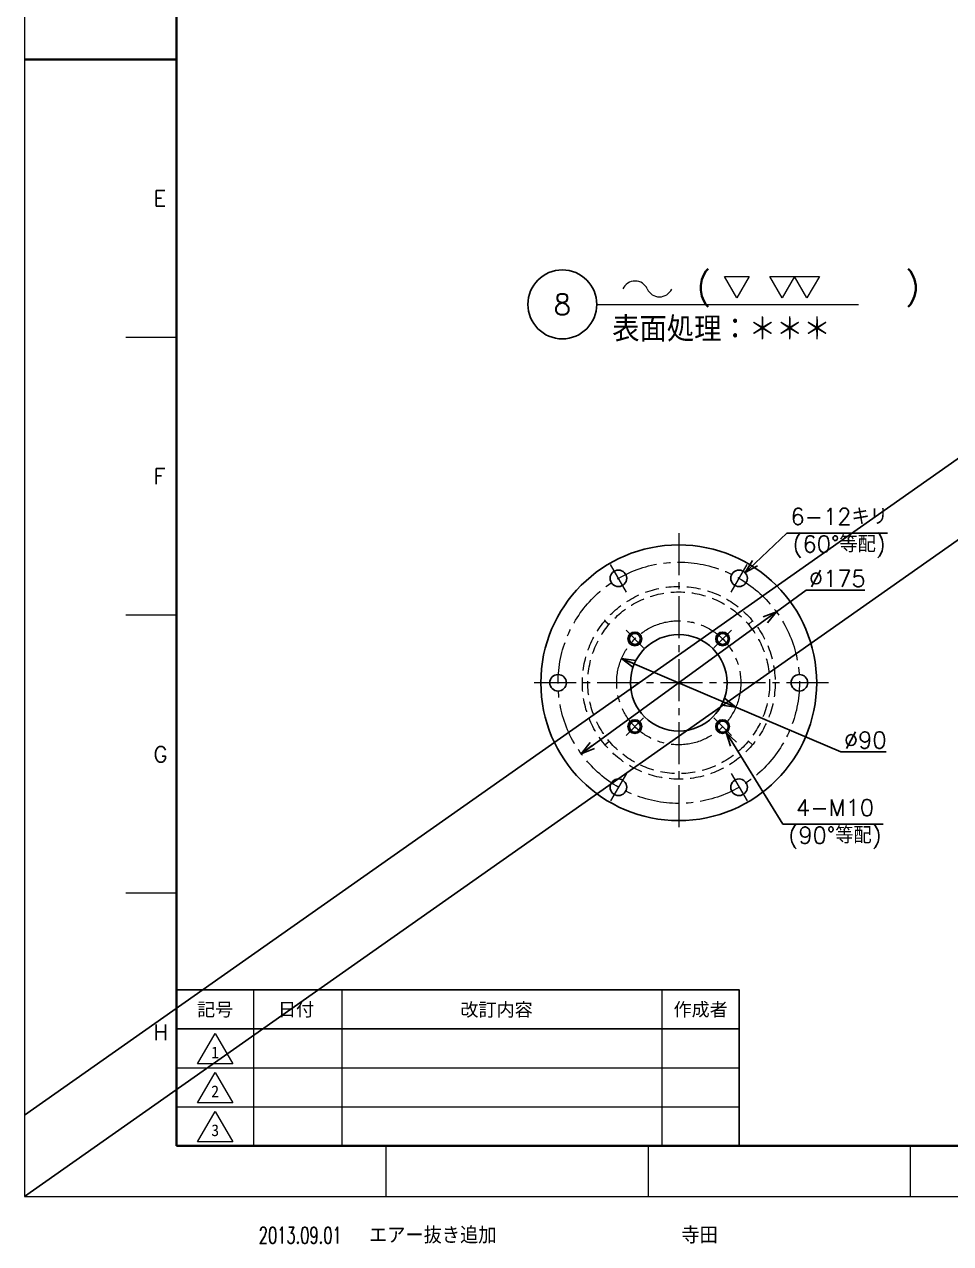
# Model space of a CAD drawing. Header units: millimetres. Extents: x 0 to 5131, y -34 to 1714.
# Drawn here: x 0 to 672, y -34 to 850 of the extents above; entities that cross this region are included whole.
import ezdxf
from ezdxf import colors
from ezdxf.entities.mleader import LeaderData, LeaderLine
from ezdxf.enums import TextEntityAlignment as Align
from ezdxf.math import Vec2, Vec3

# ---------------------------------------------------------------- set-up
doc = ezdxf.new("R2010")
doc.units = ezdxf.units.MM
doc.header["$LTSCALE"] = 1.6
doc.header["$PDMODE"] = 99
doc.header["$PDSIZE"] = 1
doc.linetypes.add('CENTER2', pattern=[28.575, 19.05, -3.175, 3.175, -3.175])
doc.linetypes.add('HIDDEN', pattern=[9.525, 6.35, -3.175])
for name, color, linetype, lineweight in [('04_HIDDEN', 2, 'HIDDEN', 13), ('05_CENTER', 4, 'CENTER2', 13), ('07_TEXT', 3, 'Continuous', 13), ('08_DIM', 3, 'Continuous', 13), ('90_FRAME', 5, 'Continuous', 35)]:
    doc.layers.add(name, color=color, linetype=linetype, lineweight=lineweight)
doc.layers.add('91_BLANK', color=5, linetype='Continuous', lineweight=0, plot=False)
doc.styles.add('KSS_TXT', font='txt.shx', dxfattribs={"bigfont": 'extfont2.shx'})
doc.styles.add('MS_G', font='MS Gothic.ttf')
doc.styles.get("Standard").update_dxf_attribs({"font": 'txt.shx', "bigfont": 'extfont2.shx'})
doc.styles.add('表題用', font='MS PGothic.ttf')
doc.dimstyles.new('KSS_DIM$3', dxfattribs={"dimscale": 4, "dimtxt": 3, "dimasz": 2.5, "dimexe": 1.25, "dimexo": 0.625, "dimtad": 1, "dimtih": 1, "dimtoh": 1, "dimdsep": 46, "dimtxsty": 'KSS_TXT', "dimblk": 'OPEN30', "dimcen": 0, "dimazin": 2, "dimtfac": 0.75, "dimtofl": 0, "dimtmove": 0, "dimatfit": 3, "dimldrblk": 'OPEN30', "dimfxl": 1.25, "dimtolj": 1, "dimarcsym": 0})

# ---------------------------------------------------------------- blocks, each defined once
blk = doc.blocks.new('AM_BALLOON1')
at = {"transparency": 16777216}
blk.add_circle((0, 0), 5, dxfattribs=at)
blk.add_attdef('B_NUMBER', text='', height=3, dxfattribs=at).set_placement((0, 0), align=Align.MIDDLE_CENTER)
blk = doc.blocks.new('_OPEN')
at = {"color": 0, "linetype": 'ByBlock'}
for p, q in [((-1, 0.167), (0, 0)), ((0, 0), (-1, -0.167)), ((0, 0), (-1, 0))]:
    blk.add_line(p, q, dxfattribs=at)
blk = doc.blocks.new('_Open30')
at = {"color": 0, "linetype": 'ByBlock', "lineweight": -2}
for p, q in [((-1, 0.268), (0, 0)), ((0, 0), (-1, -0.268)), ((0, 0), (-1, 0))]:
    blk.add_line(p, q, dxfattribs=at)
blk = doc.blocks.new('*D183')
at = {"layer": '08_DIM', "color": 0, "lineweight": -2, "transparency": 16777216}
for p, q in [((552.87, 481.25), (529.8, 459.41)), ((625.71, 481.25), (552.87, 481.25))]:
    blk.add_line(p, q, dxfattribs=at)
at = {"layer": 'Defpoints', "color": 0, "transparency": 16777216}
for p in [(522.54, 452.53), (513.82, 444.28)]:
    blk.add_point(p, dxfattribs=at)
at = {"layer": '08_DIM', "color": 0, "lineweight": -2, "transparency": 16777216, "xscale": 10, "yscale": 10, "zscale": 10, "rotation": 223.4343397354469}
blk.add_blockref('_Open30', (522.54, 452.53), dxfattribs=at)
at = {"layer": '08_DIM', "color": 0, "transparency": 16777216, "insert": (590.77, 481.25), "char_height": 12, "attachment_point": 5, "style": 'KSS_TXT'}
blk.add_mtext('\\A1;6-12キリ\\P(60°等配)', dxfattribs=at)
blk = doc.blocks.new('*D184')
at = {"layer": '08_DIM', "color": 0, "lineweight": -2, "transparency": 16777216}
for p, q in [((433.04, 390.29), (506.62, 358.89)), ((591.89, 322.51), (515.82, 354.97)), ((624.89, 322.51), (591.89, 322.51))]:
    blk.add_line(p, q, dxfattribs=at)
at = {"layer": 'Defpoints', "color": 0, "transparency": 16777216}
for p in [(433.04, 390.29), (515.82, 354.97)]:
    blk.add_point(p, dxfattribs=at)
at = {"layer": '08_DIM', "color": 0, "lineweight": -2, "transparency": 16777216, "xscale": 10, "yscale": 10, "zscale": 10}
for p, rotation in [((433.04, 390.29), 156.8939849802317), ((515.82, 354.97), 336.8939849802317)]:
    blk.add_blockref('_Open30', p, dxfattribs=dict(at, rotation=rotation))
at = {"layer": '08_DIM', "color": 0, "transparency": 16777216, "insert": (609.64, 331.01), "char_height": 12, "attachment_point": 5, "style": 'KSS_TXT'}
blk.add_mtext('\\A1;%%C90', dxfattribs=at)
blk = doc.blocks.new('*D185')
at = {"layer": '08_DIM', "color": 0, "lineweight": -2, "transparency": 16777216}
for p, q in [((566.88, 439.8), (545.22, 424.06)), ((609.38, 439.8), (566.88, 439.8)), ((403.64, 321.2), (537.13, 418.18))]:
    blk.add_line(p, q, dxfattribs=at)
at = {"layer": 'Defpoints', "color": 0, "transparency": 16777216}
for p in [(545.22, 424.06), (403.64, 321.2)]:
    blk.add_point(p, dxfattribs=at)
at = {"layer": '08_DIM', "color": 0, "lineweight": -2, "transparency": 16777216, "xscale": 10, "yscale": 10, "zscale": 10}
for p, rotation in [((545.22, 424.06), 36.00133797786695), ((403.64, 321.2), 216.0013379778669)]:
    blk.add_blockref('_Open30', p, dxfattribs=dict(at, rotation=rotation))
at = {"layer": '08_DIM', "color": 0, "transparency": 16777216, "insert": (589.38, 448.31), "char_height": 12, "attachment_point": 5, "style": 'KSS_TXT'}
blk.add_mtext('\\A1;%%C175', dxfattribs=at)
blk = doc.blocks.new('*D186')
at = {"layer": '08_DIM', "color": 0, "lineweight": -2, "transparency": 16777216}
for p, q in [((549.83, 270.05), (514.12, 328.04)), ((622.64, 270.05), (549.83, 270.05))]:
    blk.add_line(p, q, dxfattribs=at)
at = {"layer": 'Defpoints', "color": 0, "transparency": 16777216}
for p in [(503.63, 345.07), (508.87, 336.55)]:
    blk.add_point(p, dxfattribs=at)
at = {"layer": '08_DIM', "color": 0, "lineweight": -2, "transparency": 16777216, "xscale": 10, "yscale": 10, "zscale": 10, "rotation": 121.6342909517859}
blk.add_blockref('_Open30', (508.87, 336.55), dxfattribs=at)
at = {"layer": '08_DIM', "color": 0, "transparency": 16777216, "insert": (587.73, 270.05), "char_height": 12, "attachment_point": 5, "style": 'KSS_TXT'}
blk.add_mtext('\\A1;4-M10\\P(90°等配)', dxfattribs=at)
blk = doc.blocks.new('p1ba05')
for centre, start, end in [((-2.95, 0.29), 24.2276, 155.5758), ((0, 1.62), 204.2276, 335.5758)]:
    blk.add_arc(centre, 1.62, start, end)
blk = doc.blocks.new('p1ba01')
for p, q in [((0, 0), (-1.5, 2.6)), ((-1.5, 2.6), (1.5, 2.6)), ((1.5, 2.6), (0, 0))]:
    blk.add_line(p, q)
blk = doc.blocks.new('p1ba02')
for p, q in [((-1.5, 2.6), (1.5, 2.6)), ((0, 0), (-1.5, 2.6)), ((1.5, 2.6), (0, 0)), ((3, 0), (1.5, 2.6)), ((1.5, 2.6), (4.5, 2.6)), ((4.5, 2.6), (3, 0))]:
    blk.add_line(p, q)

msp = doc.modelspace()

# ---------------------------------------------------------------- linework, layer by layer
for p, q in [((2352.09, 1714.485), (0, 58.993)), ((2352.09, 1655.492), (0, 0))]:
    msp.add_line(p, q)
at = {"color": 0}
for centre, radius in [((474.428, 372.628), 100), ((430.678, 448.406), 6), ((518.178, 448.406), 6), ((442.609, 404.448), 5), ((442.609, 404.448), 4), ((474.428, 372.628), 35), ((506.248, 404.448), 5), ((506.248, 404.448), 4), ((386.928, 372.628), 6), ((561.928, 372.628), 6), ((442.609, 340.809), 5), ((506.248, 340.809), 5), ((442.609, 340.809), 4), ((506.248, 340.809), 4), ((430.678, 296.851), 6), ((518.178, 296.851), 6)]:
    msp.add_circle(centre, radius, dxfattribs=at)
at = {"layer": '04_HIDDEN'}
for p, q in [((420.882, 417.559), (423.946, 414.988)), ((527.975, 417.559), (524.911, 414.988)), ((420.882, 327.698), (423.946, 330.269)), ((527.975, 327.698), (524.911, 330.269))]:
    msp.add_line(p, q, dxfattribs=at)
for radius in [69.9, 65.9]:
    msp.add_circle((474.428, 372.628), radius, dxfattribs=at)
at = {"layer": '05_CENTER'}
for p, q in [((474.428, 481.239), (474.428, 264.018)), ((436.435, 438.436), (424.922, 458.376)), ((512.422, 438.436), (523.935, 458.376)), ((448.975, 398.082), (436.242, 410.815)), ((499.882, 398.082), (512.615, 410.815)), ((583.039, 372.628), (365.818, 372.628)), ((448.975, 347.175), (436.242, 334.442)), ((499.882, 347.175), (512.615, 334.442)), ((436.435, 306.821), (424.922, 286.881)), ((512.422, 306.821), (523.935, 286.881))]:
    msp.add_line(p, q, dxfattribs=at)
for radius in [87.5, 45]:
    msp.add_circle((474.428, 372.628), radius, dxfattribs=at)
at = {"layer": '08_DIM'}
msp.add_line((415.051, 647.095), (604.797, 647.095), dxfattribs=at)
at = {"layer": '90_FRAME'}
msp.add_line((0, 824.824), (110.322, 824.824), dxfattribs=at)
at = {"layer": '90_FRAME', "color": 4, "lineweight": 13}
for p, q in [((110.322, 623.192), (73.51, 623.192)), ((110.322, 421.56), (73.51, 421.56)), ((110.322, 219.928), (73.51, 219.928)), ((262.346, 0), (262.346, 36.647)), ((452.437, 0), (452.437, 36.647)), ((642.528, 0), (642.528, 36.647))]:
    msp.add_line(p, q, dxfattribs=at)
at = {"layer": '90_FRAME', "color": 0, "lineweight": 13}
for p, q in [((166.322, 36.647), (166.322, 149.79)), ((230.322, 36.647), (230.322, 149.79)), ((462.322, 36.647), (462.322, 149.79)), ((110.322, 93.219), (518.322, 93.219)), ((110.322, 64.933), (518.322, 64.933))]:
    msp.add_line(p, q, dxfattribs=at)
at = {"layer": '90_FRAME', "color": 0, "lineweight": 25}
msp.add_line((110.322, 121.504), (518.322, 121.504), dxfattribs=at)
at = {"layer": '90_FRAME'}
msp.add_lwpolyline([(110.322, 36.647), (2315.279, 36.647), (2315.279, 1613), (110.322, 1613)], close=True, dxfattribs=at)
at = {"layer": '90_FRAME', "color": 0, "lineweight": 25}
msp.add_lwpolyline([(110.322, 36.647), (518.322, 36.647), (518.322, 149.79), (110.322, 149.79)], close=True, dxfattribs=at)
at = {"layer": '90_FRAME', "color": 0, "lineweight": 13}
for points in [[(125.594, 96.223), (138.322, 118.269), (151.051, 96.223), (125.594, 96.223)], [(125.594, 67.937), (138.322, 89.984), (151.051, 67.937), (125.594, 67.937)], [(125.594, 39.652), (138.322, 61.698), (151.051, 39.652), (125.594, 39.652)]]:
    msp.add_lwpolyline(points, dxfattribs=at)
at = {"layer": '91_BLANK'}
msp.add_lwpolyline([(0, 0), (2352.09, 0), (2352.09, 1655.492), (0, 1655.492)], close=True, dxfattribs=at)

# ---------------------------------------------------------------- block references
at = {"layer": '08_DIM', "xscale": 6, "yscale": 6, "zscale": 6}
for name, p in [('p1ba05', (460.468, 652.565)), ('p1ba01', (516.557, 651.863)), ('p1ba02', (549.398, 651.863))]:
    msp.add_blockref(name, p, dxfattribs=at)

# ---------------------------------------------------------------- texts
at = {"layer": '07_TEXT', "style": 'KSS_TXT'}
msp.add_text('(        )', height=18, dxfattribs=at).set_placement((487.246, 651.412))
at = {"layer": '07_TEXT', "insert": (426.193, 638.155), "char_height": 18, "attachment_point": 1, "style": 'KSS_TXT'}
msp.add_mtext('表面処理：＊＊＊', dxfattribs=at)
at = {"layer": '90_FRAME', "color": 0, "lineweight": 13, "style": 'KSS_TXT'}
for s, p in [('E', (93.599, 724.008)), ('F', (93.599, 522.376)), ('G', (93.599, 320.744)), ('H', (93.599, 119.111))]:
    msp.add_text(s, height=11.36, dxfattribs=at).set_placement(p, align=Align.MIDDLE_LEFT)
at = {"layer": '90_FRAME', "color": 0, "style": '表題用'}
for s, p in [('日付', (196.948, 135.647)), ('作成者', (490.322, 135.647)), ('記号', (138.322, 135.647))]:
    msp.add_text(s, height=9.6, dxfattribs=at).set_placement(p, align=Align.MIDDLE_CENTER)
msp.add_text('改訂内容', height=9.6, dxfattribs=at).set_placement((342.322, 135.647), align=Align.MIDDLE)
at = {"layer": '90_FRAME', "color": 0, "lineweight": 13, "style": 'MS_G'}
for s, p in [('1', (138.322, 104.533)), ('2', (138.322, 76.247)), ('3', (138.322, 47.962))]:
    msp.add_text(s, height=8.486, dxfattribs=at).set_placement(p, align=Align.MIDDLE)
at = {"layer": '90_FRAME', "color": 3, "lineweight": 13, "width": 0.65}
msp.add_text('2013.09.01', height=12, dxfattribs=at).set_placement((169.907, -34.168))
at = {"layer": '90_FRAME', "color": 3, "lineweight": 13}
for s, p in [('エアー抜き追加', (249.873, -34.168)), ('寺田', (476.42, -34.168))]:
    msp.add_text(s, height=12, dxfattribs=at).set_placement(p)

# ---------------------------------------------------------------- dimensions: what is measured, and where the dimension line sits
at = {"layer": '08_DIM'}
for p1, p2, text, override, picture, middle in [((513.821, 444.281), (522.535, 452.531), '6-<>', {"dimpost": '<>キリ\\X(60°等配)', "dimtix": 1}, '*D183', (590.765, 481.247)), ((503.626, 345.066), (508.871, 336.552), '4-M<>', {"dimpost": '<>\\X(90°等配)', "dimtix": 1}, '*D186', (587.735, 270.055))]:
    dim = msp.add_diameter_dim_2p(p1=p1, p2=p2, text=text, dimstyle='KSS_DIM$3', override=override, dxfattribs=at)
    dim.commit()
    dim.dimension.update_dxf_attribs({"geometry": picture, "text_midpoint": middle, "dimtype": 163})
for p1, p2, picture, middle in [((403.641, 321.196), (545.216, 424.061), '*D185', (589.382, 439.803)), ((433.038, 390.288), (515.819, 354.969), '*D184', (609.642, 322.513))]:
    dim = msp.add_diameter_dim_2p(p1=p1, p2=p2, dimstyle='KSS_DIM$3', override={"dimpost": '%%C<>', "dimtix": 1, "dimatfit": 2}, dxfattribs=at)
    dim.commit()
    dim.dimension.update_dxf_attribs({"geometry": picture, "text_midpoint": middle, "dimtype": 163})

# ---------------------------------------------------------------- leaders
ml = msp.add_multileader_block('Standard', dxfattribs=at)
ml.set_content('AM_BALLOON1', color=256, scale=5)
ml.set_attribute('B_NUMBER', '7', width=0)
ml.set_leader_properties(color=256, linetype='ByLayer', lineweight=-1)
ml.set_arrow_properties(name='OPEN')
ml.build(insert=Vec2(0, 0))
ml.multileader.update_dxf_attribs({"leader_type": 0, "has_dogleg": 0, "text_right_attachment_type": 6, "dogleg_length": 0, "arrow_head_size": 10, "scale": 2.5, "block_connection_type": 1})
ctx = ml.context
ctx.base_point, ctx.scale, ctx.char_height, ctx.arrow_head_size, ctx.landing_gap_size, ctx.plane_origin = Vec3(390.022, 1472.69), 2.5, 20, 10, 10, Vec3(390.022, 1472.69)
ctx.right_attachment, ctx.attachment_type = 6, 1
notes = []
notes.append((ctx, [(0, (0, 0, 0), (0, 0), (1, 0), 1, [])]))
ctx.block.insert = Vec3(390.022, 1472.69)
ml = msp.add_multileader_block('Standard', dxfattribs=at)
ml.set_content('AM_BALLOON1', color=256, scale=5)
ml.set_attribute('B_NUMBER', '5', width=0)
ml.set_leader_properties(color=256, linetype='ByLayer', lineweight=-1)
ml.set_arrow_properties(name='OPEN')
ml.build(insert=Vec2(0, 0))
ml.multileader.update_dxf_attribs({"leader_type": 0, "has_dogleg": 0, "text_right_attachment_type": 6, "dogleg_length": 0, "arrow_head_size": 10, "scale": 2.5, "block_connection_type": 1})
ctx = ml.context
ctx.base_point, ctx.scale, ctx.char_height, ctx.arrow_head_size, ctx.landing_gap_size, ctx.plane_origin = Vec3(3141.911, 1427.977), 2.5, 20, 10, 10, Vec3(3141.911, 1427.977)
ctx.right_attachment, ctx.attachment_type = 6, 1
notes.append((ctx, [(0, (0, 0, 0), (0, 0), (1, 0), 1, [])]))
ctx.block.insert = Vec3(3141.911, 1427.977)
ml = msp.add_multileader_block('Standard', dxfattribs=at)
ml.set_content('AM_BALLOON1', color=256, scale=5)
ml.set_attribute('B_NUMBER', '9', width=0)
ml.set_leader_properties(color=256, linetype='ByLayer', lineweight=-1)
ml.set_arrow_properties(name='OPEN')
ml.build(insert=Vec2(0, 0))
ml.multileader.update_dxf_attribs({"leader_type": 0, "has_dogleg": 0, "text_right_attachment_type": 6, "dogleg_length": 0, "arrow_head_size": 10, "scale": 2.5, "block_connection_type": 1})
ctx = ml.context
ctx.base_point, ctx.scale, ctx.char_height, ctx.arrow_head_size, ctx.landing_gap_size, ctx.plane_origin = Vec3(4522.948, 807.744), 2.5, 20, 10, 10, Vec3(4522.948, 807.744)
ctx.right_attachment, ctx.attachment_type = 6, 1
notes.append((ctx, [(0, (0, 0, 0), (0, 0), (1, 0), 1, [])]))
ctx.block.insert = Vec3(4522.948, 807.744)
ml = msp.add_multileader_block('Standard', dxfattribs=at)
ml.set_content('AM_BALLOON1', color=256, scale=5)
ml.set_attribute('B_NUMBER', '9', width=0)
ml.set_leader_properties(color=256, linetype='ByLayer', lineweight=-1)
ml.set_arrow_properties(name='OPEN')
ml.build(insert=Vec2(0, 0))
ml.multileader.update_dxf_attribs({"leader_type": 0, "has_dogleg": 0, "text_right_attachment_type": 6, "dogleg_length": 0, "arrow_head_size": 10, "scale": 2.5, "block_connection_type": 1})
ctx = ml.context
ctx.base_point, ctx.scale, ctx.char_height, ctx.arrow_head_size, ctx.landing_gap_size, ctx.plane_origin = Vec3(1257.692, 756.642), 2.5, 20, 10, 10, Vec3(1257.692, 756.642)
ctx.right_attachment, ctx.attachment_type = 6, 1
notes.append((ctx, [(0, (0, 0, 0), (0, 0), (1, 0), 1, [])]))
ctx.block.insert = Vec3(1257.692, 756.642)
ml = msp.add_multileader_block('Standard', dxfattribs=at)
ml.set_content('AM_BALLOON1', color=256, scale=5)
ml.set_attribute('B_NUMBER', '8', width=0)
ml.set_leader_properties(color=256, linetype='ByLayer', lineweight=-1)
ml.set_arrow_properties(name='OPEN')
ml.build(insert=Vec2(0, 0))
ml.multileader.update_dxf_attribs({"leader_type": 0, "has_dogleg": 0, "text_right_attachment_type": 6, "dogleg_length": 0, "arrow_head_size": 10, "scale": 2.5, "block_connection_type": 1})
ctx = ml.context
ctx.base_point, ctx.scale, ctx.char_height, ctx.arrow_head_size, ctx.landing_gap_size, ctx.plane_origin = Vec3(3935.418, 652.066), 2.5, 20, 10, 10, Vec3(3935.418, 652.066)
ctx.right_attachment, ctx.attachment_type = 6, 1
notes.append((ctx, [(0, (0, 0, 0), (0, 0), (1, 0), 1, [])]))
ctx.block.insert = Vec3(3935.418, 652.066)
ml = msp.add_multileader_block('Standard', dxfattribs=at)
ml.set_content('AM_BALLOON1', color=256, scale=5)
ml.set_attribute('B_NUMBER', '8', width=0)
ml.set_leader_properties(color=256, linetype='ByLayer', lineweight=-1)
ml.set_arrow_properties(name='OPEN')
ml.build(insert=Vec2(0, 0))
ml.multileader.update_dxf_attribs({"leader_type": 0, "has_dogleg": 0, "text_right_attachment_type": 6, "dogleg_length": 0, "arrow_head_size": 10, "scale": 2.5, "block_connection_type": 1})
ctx = ml.context
ctx.base_point, ctx.scale, ctx.char_height, ctx.arrow_head_size, ctx.landing_gap_size, ctx.plane_origin = Vec3(390.022, 647.115), 2.5, 20, 10, 10, Vec3(390.022, 647.115)
ctx.right_attachment, ctx.attachment_type = 6, 1
notes.append((ctx, [(0, (0, 0, 0), (0, 0), (1, 0), 1, [])]))
ctx.block.insert = Vec3(390.022, 647.115)
ml = msp.add_multileader_block('Standard', dxfattribs=at)
ml.set_content('AM_BALLOON1', color=256, scale=5)
ml.set_attribute('B_NUMBER', '6', width=0)
ml.set_leader_properties(color=256, linetype='ByLayer', lineweight=-1)
ml.set_arrow_properties(name='OPEN')
ml.build(insert=Vec2(0, 0))
ml.multileader.update_dxf_attribs({"leader_type": 0, "has_dogleg": 0, "text_right_attachment_type": 6, "dogleg_length": 0, "arrow_head_size": 10, "scale": 2.5, "block_connection_type": 1})
ctx = ml.context
ctx.base_point, ctx.scale, ctx.char_height, ctx.arrow_head_size, ctx.landing_gap_size, ctx.plane_origin = Vec3(3190.719, 647.115), 2.5, 20, 10, 10, Vec3(3190.719, 647.115)
ctx.right_attachment, ctx.attachment_type = 6, 1
notes.append((ctx, [(0, (0, 0, 0), (0, 0), (1, 0), 1, [])]))
ctx.block.insert = Vec3(3190.719, 647.115)
ml = msp.add_multileader_block('Standard', dxfattribs=at)
ml.set_content('AM_BALLOON1', color=256, scale=5)
ml.set_attribute('B_NUMBER', '7', width=0)
ml.set_leader_properties(color=256, linetype='ByLayer', lineweight=-1)
ml.set_arrow_properties(name='OPEN')
ml.build(insert=Vec2(0, 0))
ml.multileader.update_dxf_attribs({"leader_type": 0, "has_dogleg": 0, "text_right_attachment_type": 6, "dogleg_length": 0, "arrow_head_size": 10, "scale": 2.5, "block_connection_type": 1})
ctx = ml.context
ctx.base_point, ctx.scale, ctx.char_height, ctx.arrow_head_size, ctx.landing_gap_size, ctx.plane_origin = Vec3(3563.329, 647.115), 2.5, 20, 10, 10, Vec3(3563.329, 647.115)
ctx.right_attachment, ctx.attachment_type = 6, 1
notes.append((ctx, [(0, (0, 0, 0), (0, 0), (1, 0), 1, [])]))
ctx.block.insert = Vec3(3563.329, 647.115)
for ctx, leaders in notes:
    for number, flags, end, landing, length, lines in leaders:
        leader = LeaderData()
        leader.index, (leader.has_last_leader_line, leader.has_dogleg_vector, leader.attachment_direction) = number, flags
        leader.last_leader_point, leader.dogleg_vector, leader.dogleg_length = Vec3(end), Vec3(landing), length
        for number, points, colour, breaks in lines:
            line = LeaderLine()
            line.index, line.vertices, line.color, line.breaks = number, Vec3.list(points), colors.encode_raw_color(colour), breaks
            leader.lines.append(line)
        ctx.leaders.append(leader)

doc.saveas('drawing.dxf')
